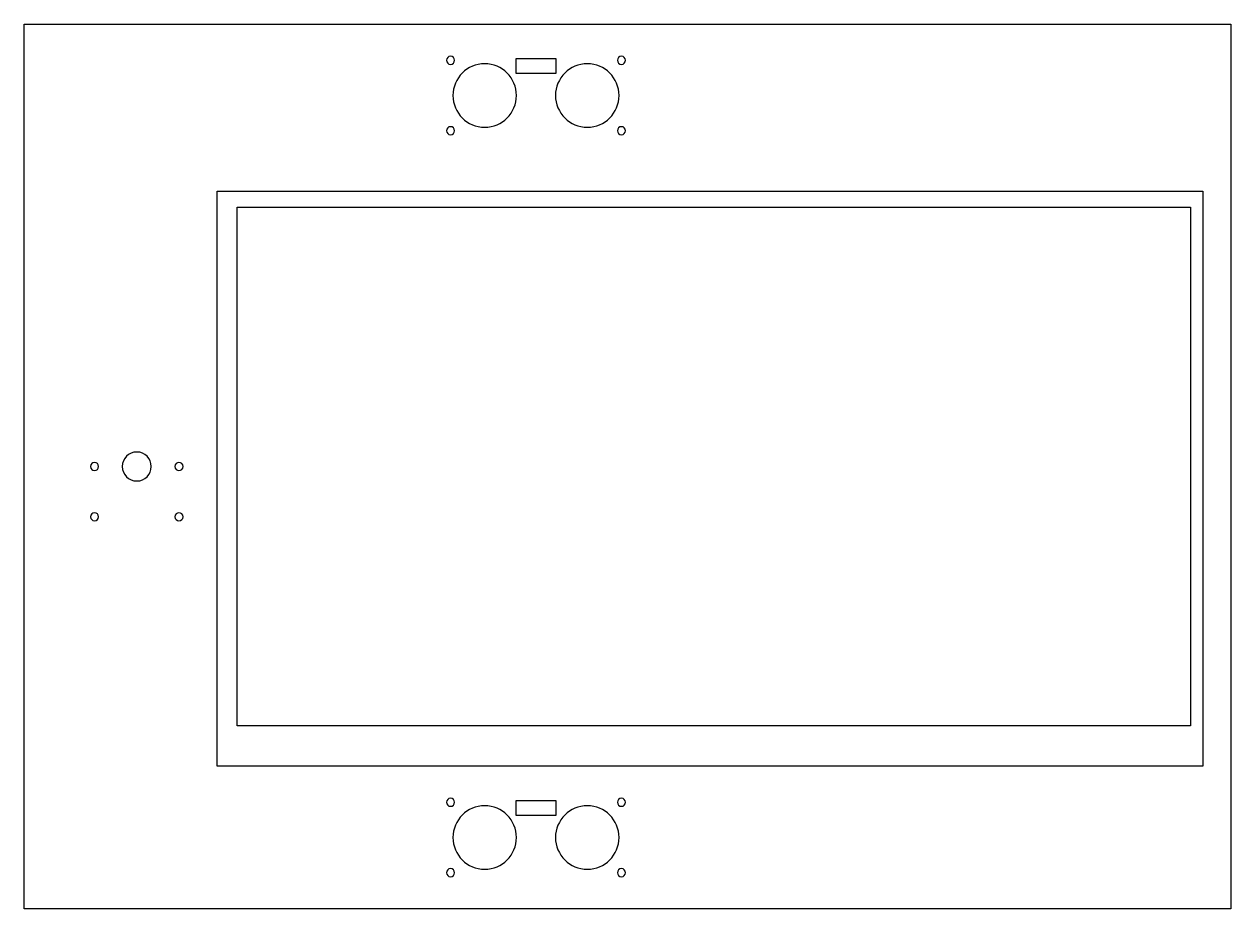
# Model space of a CAD drawing. Extents: x -300 to 0, y -220 to 0.
import ezdxf

# ---------------------------------------------------------------- set-up
doc = ezdxf.new("R2010")
doc.units = 0
doc.layers.add('Shape2DView', color=7, linetype='CONTINUOUS')

msp = doc.modelspace()

# ---------------------------------------------------------------- linework, layer by layer
at = {"layer": 'Shape2DView'}
for p, q in [((-300, 0), (0, 0)), ((-300, -220), (-300, 0)), ((0, 0), (0, -220)), ((-167.75, -8.6), (-177.75, -8.6)), ((-177.75, -8.6), (-177.75, -12.2)), ((-167.75, -12.2), (-167.75, -8.6)), ((-177.75, -12.2), (-167.75, -12.2)), ((-252, -41.5), (-7, -41.5)), ((-252, -184.5), (-252, -41.5)), ((-252, -41.5), (-7, -41.5)), ((-7, -41.5), (-7, -184.5)), ((-7, -41.5), (-7, -184.5)), ((-247, -174.5), (-247, -45.5)), ((-247, -45.5), (-10, -45.5)), ((-10, -45.5), (-10, -174.5)), ((-10, -174.5), (-247, -174.5)), ((-7, -184.5), (-252, -184.5)), ((-7, -184.5), (-252, -184.5)), ((-167.75, -193.1), (-177.75, -193.1)), ((-177.75, -193.1), (-177.75, -196.7)), ((-167.75, -196.7), (-167.75, -193.1)), ((-177.75, -196.7), (-167.75, -196.7)), ((0, -220), (-300, -220))]:
    msp.add_line(p, q, dxfattribs=at)
for centre, major_axis in [((-194, -9), (0, 1)), ((-151.5, -9), (0, 1)), ((-185.5, -17.75), (0, 7.9)), ((-160, -17.75), (0, 7.9)), ((-194, -26.5), (0, 1)), ((-151.5, -26.5), (0, 1)), ((-272, -110), (0, 3.6)), ((-282.5, -110), (0, 1)), ((-261.5, -110), (0, 1)), ((-282.5, -122.5), (0, 1)), ((-261.5, -122.5), (0, 1)), ((-194, -193.5), (0, 1)), ((-185.5, -202.25), (0, 7.9)), ((-160, -202.25), (0, 7.9)), ((-151.5, -193.5), (0, 1)), ((-194, -211), (0, 1)), ((-151.5, -211), (0, 1))]:
    msp.add_ellipse(centre, major_axis=major_axis, ratio=1, start_param=0, end_param=6.28318, dxfattribs=at)

doc.saveas('drawing.dxf')
